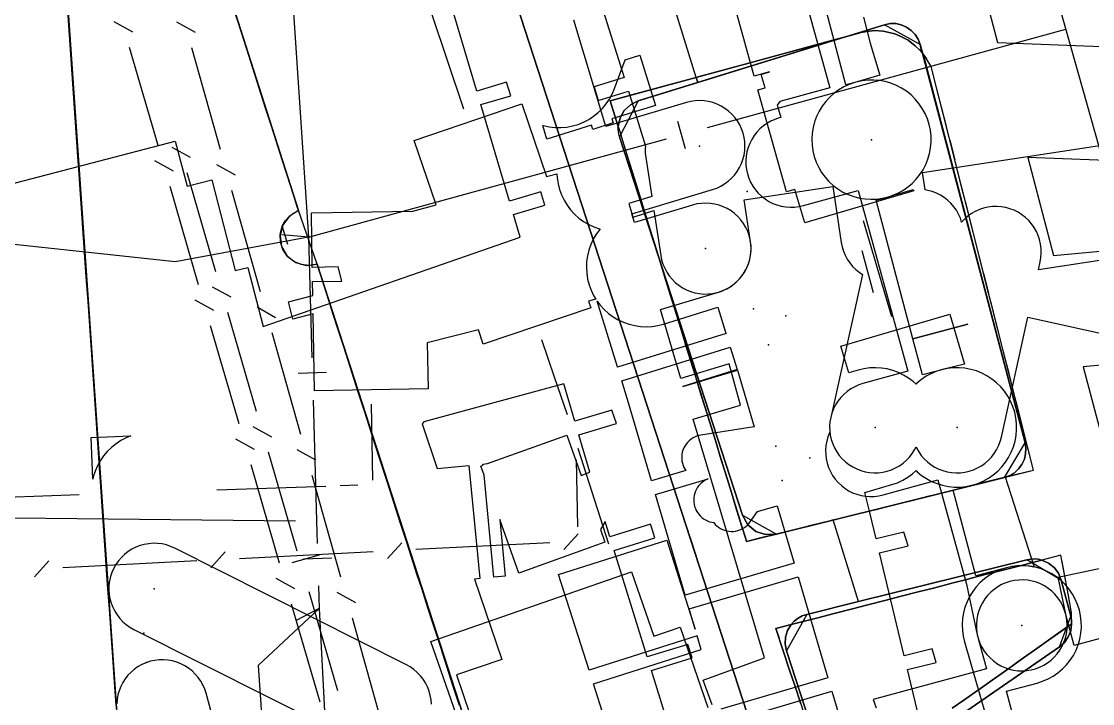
# Model space of a CAD drawing. Header units: metres. Extents: x 17314 to 17509, y 13897 to 14299.
# Drawn here: x 17381.72 to 17419.44, y 14227.08 to 14251.09 of the extents above; entities that cross this region are included whole.
import ezdxf

# ---------------------------------------------------------------- set-up
doc = ezdxf.new("R2010")
doc.units = ezdxf.units.M
for name, color, linetype in [('BOUNDARY', 7, 'Continuous'), ('BUSH', 7, 'Continuous'), ('CURB', 7, 'Continuous'), ('ELECTR_CABLE', 7, 'Continuous'), ('ELECTR_CABLE_COMM', 7, 'Continuous'), ('GAS', 7, 'Continuous'), ('GRASS', 7, 'Continuous'), ('GROUND', 7, 'Continuous'), ('HEAT', 7, 'Continuous'), ('ROAD', 7, 'Continuous'), ('SEWER', 7, 'Continuous'), ('SIDEWALK_PATH', 7, 'Continuous'), ('TREE', 7, 'Continuous'), ('WATER_PIPELINE', 7, 'Continuous')]:
    doc.layers.add(name, color=color, linetype=linetype)

msp = doc.modelspace()

# ---------------------------------------------------------------- linework, layer by layer
at = {"layer": 'BOUNDARY'}
msp.add_lwpolyline([(17354.819, 14225.812), (17354.744, 14227.602), (17356.184, 14227.664), (17356.112, 14230.775), (17352.437, 14230.617), (17351.417, 14254.305), (17335.629, 14253.746), (17333.927, 14265.148), (17369.437, 14275.633), (17399.273, 14276.208), (17410.364, 14279.62), (17411.779, 14274.606), (17410.106, 14274.181), (17410.915, 14271.007), (17412.669, 14271.453), (17417.139, 14255.614), (17416.118, 14255.354), (17416.961, 14252.029), (17418.071, 14252.311), (17421.545, 14240.003)], dxfattribs=at)
at = {"layer": 'BUSH'}
for p in [(17407.276, 14245.102), (17407.494, 14240.97), (17408.637, 14240.727), (17408.029, 14239.707), (17408.285, 14236.136), (17409.481, 14235.727), (17408.512, 14234.925), (17386.026, 14229.556), (17386.109, 14228.523)]:
    msp.add_point(p, dxfattribs=at)
at = {"layer": 'CURB'}
for points in [[(17391.243, 14276.053), (17419.249, 14189.909), (17426.518, 14185.972), (17440.803, 14189.825), (17442.918, 14193.503), (17439.867, 14204.813), (17442.189, 14205.439), (17445.992, 14208.546), (17447.13, 14210.82)], [(17412.472, 14250.65), (17412.667, 14250.573)], [(17413.478, 14249.94), (17413.594, 14249.778)], [(17407.203, 14249.59), (17407.888, 14249.776)], [(17402.533, 14248.32), (17403.218, 14248.506)], [(17414.414, 14246.906), (17414.589, 14246.218)], [(17403.504, 14244.908), (17403.295, 14245.586)], [(17391.423, 14244.596), (17391.58, 14244.107)], [(17390.895, 14243.903), (17391.087, 14243.248)], [(17415.604, 14242.215), (17415.779, 14241.526)], [(17392.482, 14241.449), (17392.699, 14240.777)], [(17393.223, 14239.154), (17393.439, 14238.483)], [(17417.248, 14235.263), (17416.559, 14235.092)], [(17384.566, 14234.014), (17384.517, 14234.718)], [(17413.725, 14234.388), (17413.036, 14234.217)], [(17410.202, 14233.514), (17409.513, 14233.343)], [(17405.258, 14232.947), (17405.48, 14232.262)], [(17407.854, 14232.931), (17407.255, 14232.782)], [(17395.444, 14232.271), (17395.661, 14231.599)], [(17418.496, 14231.371), (17418.366, 14232.076)], [(17415.213, 14231.5), (17415.011, 14231.448)], [(17412.169, 14230.717), (17411.475, 14230.538)], [(17418.699, 14230.271), (17418.587, 14230.879)], [(17410.991, 14230.414), (17410.297, 14230.235)], [(17408.287, 14229.718), (17408.399, 14229.378)], [(17417.888, 14229.308), (17418.472, 14229.724)], [(17406.387, 14229.467), (17406.609, 14228.783)], [(17396.555, 14228.829), (17396.772, 14228.158)], [(17416.895, 14228.604), (17417.48, 14229.019)], [(17415.903, 14227.899), (17416.488, 14228.314)], [(17415.303, 14227.473), (17415.496, 14227.61)]]:
    msp.add_lwpolyline(points, dxfattribs=at)
for points in [[(17407.226, 14195.927), (17392.135, 14242.545), (17391.476, 14244.433), (17384.263, 14266.975), (17382.313, 14266.598), (17387.688, 14189.032), (17391.845, 14186.475), (17405.536, 14192.238)], [(17417.06, 14236.261), (17413.37, 14250.273), (17412.107, 14250.974), (17403.438, 14248.293), (17402.782, 14247.028), (17407.114, 14233.704), (17408.306, 14233.043), (17416.334, 14235.036)], [(17417.125, 14232.141), (17409.374, 14230.217), (17408.664, 14228.937), (17409.976, 14224.901), (17411.495, 14224.388), (17418.271, 14229.073), (17418.669, 14230.15), (17418.333, 14231.426)]]:
    msp.add_lwpolyline(points, close=True, dxfattribs=at)
at = {"layer": 'ELECTR_CABLE'}
for points in [[(17411.369, 14251.246), (17411.613, 14250.327), (17411.944, 14249.201), (17411.063, 14248.942), (17410.868, 14248.875), (17410.681, 14248.788), (17410.504, 14248.684), (17410.337, 14248.563), (17410.183, 14248.426), (17410.043, 14248.274), (17409.919, 14248.11), (17409.812, 14247.934), (17409.722, 14247.748), (17409.651, 14247.555), (17409.599, 14247.355), (17409.567, 14247.152), (17409.555, 14246.946), (17409.563, 14246.74), (17409.592, 14246.536), (17409.64, 14246.336), (17409.708, 14246.141), (17409.794, 14245.954), (17409.898, 14245.776), (17410.02, 14245.61), (17410.157, 14245.456), (17410.308, 14245.316), (17410.473, 14245.192), (17410.649, 14245.084), (17410.834, 14244.995), (17411.027, 14244.923), (17411.227, 14244.872), (17411.431, 14244.84), (17411.636, 14244.828), (17411.842, 14244.836), (17412.046, 14244.864), (17412.247, 14244.913), (17413.127, 14245.171), (17413.141, 14245.125), (17409.303, 14243.998), (17408.959, 14245.171), (17408.658, 14245.087), (17407.657, 14248.679), (17407.908, 14248.749), (17407.768, 14249.225), (17408.059, 14249.311), (17407.523, 14249.161), (17406.86, 14251.538)], [(17396.155, 14251.366), (17397.288, 14248.017)], [(17411.363, 14244.081), (17412.356, 14240.7)], [(17411.309, 14243.026), (17411.71, 14241.547)], [(17400.036, 14239.899), (17400.484, 14238.574)], [(17400.484, 14238.574), (17400.939, 14237.248)], [(17394.091, 14234.946), (17394.046, 14237.616)], [(17401.314, 14236.071), (17402.389, 14232.703)], [(17413.791, 14224.65), (17412.921, 14228.276), (17413.931, 14228.519), (17413.793, 14229), (17412.804, 14228.762), (17411.933, 14232.388), (17412.943, 14232.631), (17412.79, 14233.108), (17411.816, 14232.875), (17411.594, 14233.801), (17411.418, 14234.504), (17412.372, 14234.785), (17412.566, 14234.852), (17412.753, 14234.939), (17412.931, 14235.043), (17413.098, 14235.164), (17413.223, 14235.276), (17413.258, 14235.24), (17413.418, 14235.11), (17413.589, 14234.995), (17413.771, 14234.898), (17413.961, 14234.82), (17414.159, 14234.76), (17414.361, 14234.72), (17414.566, 14234.7), (17414.772, 14234.7), (17414.977, 14234.721), (17415.179, 14234.761), (17416.364, 14235.059), (17417.384, 14231.883), (17417.183, 14231.916), (17416.978, 14231.929), (17416.772, 14231.922), (17416.567, 14231.895), (17416.367, 14231.848), (17416.172, 14231.782), (17415.984, 14231.696), (17415.806, 14231.593), (17415.638, 14231.473), (17415.484, 14231.337), (17415.343, 14231.186), (17415.218, 14231.023), (17415.109, 14230.847), (17415.018, 14230.662), (17414.946, 14230.47), (17414.893, 14230.27), (17414.859, 14230.067), (17414.846, 14229.861), (17414.853, 14229.655), (17414.88, 14229.451), (17414.927, 14229.25), (17415.652, 14226.725)], [(17379.903, 14234.299), (17383.749, 14234.433)], [(17388.595, 14234.602), (17392.441, 14234.736)], [(17392.94, 14234.753), (17393.56, 14234.775)], [(17402.938, 14224.407), (17401.863, 14227.775), (17405.658, 14228.986), (17405.516, 14229.465), (17401.711, 14228.251), (17400.636, 14231.619), (17404.447, 14232.835), (17405.447, 14229.7), (17405.238, 14230.41), (17409.075, 14231.54), (17410.122, 14227.988), (17406.348, 14226.877)], [(17406.5, 14226.4), (17410.263, 14227.509), (17411.309, 14223.957)]]:
    msp.add_lwpolyline(points, dxfattribs=at)
for points in [[(17403.499, 14249.902), (17404.046, 14248.133), (17402.514, 14247.659), (17402.558, 14247.522), (17401.844, 14247.292), (17401.798, 14247.437), (17400.225, 14246.95), (17400.076, 14247.431), (17400.105, 14247.422), (17400.306, 14247.379), (17400.511, 14247.357), (17400.717, 14247.354), (17400.923, 14247.372), (17401.125, 14247.41), (17401.323, 14247.468), (17401.514, 14247.545), (17401.697, 14247.64), (17401.87, 14247.753), (17402.03, 14247.882), (17402.178, 14248.026), (17402.31, 14248.184), (17402.427, 14248.354), (17402.526, 14248.534), (17402.607, 14248.724), (17402.984, 14249.742)], [(17392.872, 14242.446), (17391.963, 14242.43), (17391.931, 14244.354), (17395.499, 14244.415), (17396.324, 14244.629), (17395.554, 14246.903), (17399.343, 14248.185), (17400.207, 14245.634), (17400.578, 14245.73), (17400.586, 14245.582), (17400.617, 14245.378), (17400.669, 14245.179), (17400.739, 14244.985), (17400.828, 14244.799), (17400.935, 14244.623), (17401.059, 14244.458), (17401.198, 14244.306), (17401.352, 14244.169), (17401.518, 14244.047), (17401.695, 14243.942), (17401.882, 14243.855), (17402.077, 14243.787), (17402.097, 14243.782), (17402.083, 14243.766), (17401.961, 14243.6), (17401.856, 14243.423), (17401.769, 14243.236), (17401.701, 14243.041), (17401.652, 14242.841), (17401.623, 14242.637), (17401.614, 14242.431), (17401.625, 14242.225), (17401.657, 14242.022), (17401.708, 14241.822), (17401.778, 14241.629), (17401.868, 14241.443), (17401.949, 14241.308), (17401.693, 14241.243), (17401.77, 14241.014), (17397.981, 14239.732), (17397.81, 14240.237), (17396.009, 14239.771), (17396.037, 14238.151), (17392.037, 14238.083), (17391.991, 14240.796), (17391.281, 14240.612), (17391.125, 14241.216), (17391.98, 14241.438), (17391.972, 14241.93), (17393.001, 14241.948)], [(17406.517, 14240.153), (17406.532, 14240.104), (17402.711, 14238.921), (17402.696, 14238.97), (17401.991, 14241.244), (17402.098, 14241.102), (17402.238, 14240.95), (17402.391, 14240.812), (17402.557, 14240.691), (17402.735, 14240.586), (17402.921, 14240.499), (17403.116, 14240.43), (17403.316, 14240.381), (17403.52, 14240.352), (17403.726, 14240.343), (17403.932, 14240.355), (17404.135, 14240.386), (17404.335, 14240.437), (17406.246, 14241.029)], [(17410.578, 14239.657), (17414.416, 14240.784), (17414.931, 14239.029), (17414.155, 14238.834), (17413.957, 14238.774), (17413.767, 14238.695), (17413.585, 14238.598), (17413.414, 14238.483), (17413.255, 14238.352), (17413.224, 14238.321), (17413.126, 14238.411), (17412.962, 14238.535), (17412.786, 14238.643), (17412.601, 14238.732), (17412.407, 14238.804), (17412.208, 14238.855), (17412.004, 14238.887), (17411.798, 14238.899), (17411.593, 14238.891), (17411.388, 14238.863), (17411.188, 14238.814), (17410.854, 14238.716)], [(17403.101, 14237.664), (17402.859, 14238.443), (17406.68, 14239.626), (17406.926, 14238.834), (17405.015, 14238.242), (17406.934, 14238.808), (17407.518, 14236.824), (17405.646, 14236.529), (17405.569, 14236.513), (17405.494, 14236.49), (17405.422, 14236.459), (17405.353, 14236.421), (17405.288, 14236.377), (17405.228, 14236.327), (17405.173, 14236.271), (17405.123, 14236.21), (17405.08, 14236.144), (17405.044, 14236.074), (17405.015, 14236.002), (17404.992, 14235.926), (17404.978, 14235.849), (17404.971, 14235.771), (17404.972, 14235.692), (17404.98, 14235.614), (17404.996, 14235.537), (17405.02, 14235.463), (17405.05, 14235.39), (17405.088, 14235.321), (17405.118, 14235.277), (17403.909, 14234.921)], [(17384.179, 14236.449), (17385.572, 14236.497), (17385.408, 14236.432), (17385.224, 14236.337), (17385.052, 14236.225), (17384.89, 14236.097), (17384.743, 14235.953), (17384.61, 14235.796), (17384.493, 14235.626), (17384.393, 14235.446), (17384.311, 14235.257), (17384.249, 14235.06), (17384.23, 14234.975)], [(17404.05, 14234.441), (17405.897, 14234.985), (17405.893, 14234.984), (17405.822, 14234.951), (17405.754, 14234.911), (17405.691, 14234.865), (17405.632, 14234.812), (17405.579, 14234.755), (17405.532, 14234.692), (17405.491, 14234.625), (17405.457, 14234.554), (17405.43, 14234.48), (17405.41, 14234.404), (17405.398, 14234.327), (17405.394, 14234.248), (17405.397, 14234.17), (17405.408, 14234.092), (17405.426, 14234.016), (17405.452, 14233.942), (17405.485, 14233.871), (17405.525, 14233.803), (17405.571, 14233.74), (17405.623, 14233.681), (17405.681, 14233.628), (17405.744, 14233.581), (17405.811, 14233.54), (17405.882, 14233.506), (17405.955, 14233.478), (17406.031, 14233.459), (17406.101, 14233.448), (17406.103, 14233.446), (17406.154, 14233.386), (17406.211, 14233.332), (17406.272, 14233.284), (17406.339, 14233.242), (17406.409, 14233.206), (17406.482, 14233.178), (17406.558, 14233.157), (17406.635, 14233.144), (17406.713, 14233.138), (17406.792, 14233.14), (17406.87, 14233.149), (17406.946, 14233.166), (17407.021, 14233.191), (17407.093, 14233.223), (17407.161, 14233.261), (17407.225, 14233.306), (17407.285, 14233.358), (17407.339, 14233.414), (17407.387, 14233.476), (17407.64, 14233.835), (17408.338, 14234.04), (17408.934, 14232.02), (17405.097, 14230.889)]]:
    msp.add_lwpolyline(points, close=True, dxfattribs=at)
at = {"layer": 'ELECTR_CABLE_COMM'}
for points in [[(17384.978, 14251.088), (17385.635, 14250.727)], [(17387.844, 14250.698), (17387.19, 14251.065)], [(17385.516, 14250.188), (17386.523, 14246.729)], [(17388.727, 14246.585), (17387.72, 14250.159)], [(17387.679, 14246.295), (17387.022, 14246.656)], [(17386.404, 14246.189), (17387.061, 14245.829)], [(17388.571, 14242.279), (17387.56, 14245.755)], [(17389.257, 14245.68), (17388.603, 14246.046)], [(17386.942, 14245.289), (17387.949, 14241.83)], [(17390.14, 14241.567), (17389.133, 14245.141)], [(17389.109, 14241.378), (17388.452, 14241.739)], [(17387.83, 14241.29), (17388.487, 14240.93)], [(17390.002, 14237.362), (17388.99, 14240.839)], [(17390.67, 14240.662), (17390.016, 14241.028)], [(17388.368, 14240.39), (17389.375, 14236.931)], [(17391.553, 14236.549), (17390.547, 14240.123)], [(17390.54, 14236.461), (17389.883, 14236.822)], [(17389.256, 14236.392), (17389.913, 14236.031)], [(17391.432, 14232.445), (17390.421, 14235.922)], [(17392.084, 14235.644), (17391.43, 14236.01)], [(17401.257, 14235.662), (17401.298, 14233.302)], [(17389.794, 14235.491), (17390.801, 14232.033)], [(17392.967, 14231.531), (17391.96, 14235.105)], [(17401.323, 14233.053), (17400.821, 14232.497)], [(17395.11, 14232.735), (17394.607, 14232.179)], [(17400.323, 14232.737), (17395.607, 14232.495)], [(17388.896, 14232.418), (17388.394, 14231.861)], [(17394.109, 14232.419), (17389.394, 14232.178)], [(17382.682, 14232.1), (17382.18, 14231.543)], [(17387.896, 14232.101), (17383.18, 14231.86)], [(17390.682, 14231.493), (17391.339, 14231.132)], [(17392.862, 14227.528), (17391.851, 14231.005)], [(17393.497, 14230.626), (17392.843, 14230.992)], [(17391.22, 14230.592), (17392.227, 14227.134)], [(17394.38, 14226.513), (17393.374, 14230.087)]]:
    msp.add_lwpolyline(points, dxfattribs=at)
at = {"layer": 'GAS'}
for points in [[(17380.198, 14245.07), (17387.137, 14246.875), (17387.551, 14245.286), (17388.419, 14245.512), (17389.25, 14242.319), (17389.687, 14242.433), (17390.229, 14240.351), (17399.283, 14243.495), (17399.048, 14244.288), (17400.156, 14244.617), (17400.007, 14245.095), (17398.905, 14244.768), (17397.897, 14248.161), (17398.952, 14248.474), (17398.804, 14248.952), (17397.755, 14248.64), (17396.747, 14252.033)], [(17402.21, 14251.464), (17402.943, 14249.113), (17401.885, 14248.783), (17402.027, 14248.304), (17403.092, 14248.636), (17403.696, 14246.7), (17403.688, 14246.614), (17403.689, 14246.457), (17403.705, 14246.301), (17403.914, 14244.933), (17403.104, 14244.68), (17403.244, 14244.208), (17403.294, 14244.216), (17403.991, 14244.432), (17404.232, 14242.852), (17404.264, 14242.698), (17404.31, 14242.548), (17404.371, 14242.403), (17404.445, 14242.265), (17404.533, 14242.135), (17404.633, 14242.014), (17404.745, 14241.903), (17404.866, 14241.804), (17404.997, 14241.717), (17405.136, 14241.644), (17405.282, 14241.585), (17405.432, 14241.54), (17405.586, 14241.51), (17405.742, 14241.495), (17405.9, 14241.496), (17406.056, 14241.512), (17406.21, 14241.543), (17406.36, 14241.589), (17406.504, 14241.65), (17406.643, 14241.725), (17406.773, 14241.813), (17406.894, 14241.913), (17407.004, 14242.024), (17407.103, 14242.146), (17407.19, 14242.277), (17407.263, 14242.416), (17407.323, 14242.561), (17407.368, 14242.712), (17407.398, 14242.866), (17407.412, 14243.022), (17407.412, 14243.179), (17407.395, 14243.335), (17407.17, 14244.808), (17410.288, 14245.284), (17410.59, 14243.307), (17410.621, 14243.153), (17410.667, 14243.003), (17410.728, 14242.859), (17410.803, 14242.72), (17410.891, 14242.59), (17410.991, 14242.469), (17411.102, 14242.359), (17411.224, 14242.26), (17411.341, 14242.183), (17410.218, 14237.148), (17410.192, 14236.993), (17410.18, 14236.836), (17410.184, 14236.679), (17410.204, 14236.524), (17410.238, 14236.37), (17410.288, 14236.221), (17410.352, 14236.078), (17410.429, 14235.941), (17410.52, 14235.813), (17410.623, 14235.694), (17410.737, 14235.586), (17410.861, 14235.49), (17410.993, 14235.406), (17411.134, 14235.336), (17411.28, 14235.279), (17411.432, 14235.238), (17411.586, 14235.211), (17411.743, 14235.2), (17411.9, 14235.204), (17412.056, 14235.223), (17412.209, 14235.258), (17412.358, 14235.308), (17412.501, 14235.371), (17412.638, 14235.449), (17412.766, 14235.54), (17412.885, 14235.642), (17412.993, 14235.756), (17413.089, 14235.88), (17413.173, 14236.013), (17413.223, 14236.112), (17413.24, 14236.074), (17413.318, 14235.937), (17413.409, 14235.809), (17413.512, 14235.691), (17413.626, 14235.583), (17413.75, 14235.486), (17413.883, 14235.403), (17414.023, 14235.333), (17414.17, 14235.277), (17414.321, 14235.235), (17414.476, 14235.209), (17414.633, 14235.198), (17414.79, 14235.202), (17414.945, 14235.222), (17415.098, 14235.257), (17415.247, 14235.307), (17415.391, 14235.371), (17415.527, 14235.448), (17415.655, 14235.539), (17415.774, 14235.642), (17415.882, 14235.756), (17415.978, 14235.88), (17416.061, 14236.013), (17416.132, 14236.154), (17416.188, 14236.3), (17416.229, 14236.452), (17417.164, 14240.678), (17422.317, 14239.538)], [(17420.762, 14242.84), (17417.533, 14242.346), (17417.596, 14242.63), (17417.622, 14242.785), (17417.633, 14242.942), (17417.629, 14243.099), (17417.609, 14243.254), (17417.575, 14243.408), (17417.525, 14243.557), (17417.461, 14243.7), (17417.383, 14243.836), (17417.292, 14243.964), (17417.189, 14244.083), (17417.075, 14244.191), (17416.951, 14244.287), (17416.818, 14244.371), (17416.678, 14244.441), (17416.531, 14244.497), (17416.379, 14244.538), (17416.225, 14244.565), (17416.068, 14244.576), (17415.911, 14244.571), (17415.755, 14244.552), (17415.602, 14244.517), (17415.453, 14244.467), (17415.31, 14244.403), (17415.174, 14244.325), (17415.045, 14244.234), (17414.927, 14244.131), (17414.828, 14244.027), (17414.784, 14244.161), (17414.72, 14244.304), (17414.642, 14244.441), (17414.552, 14244.569), (17414.449, 14244.688), (17414.335, 14244.796), (17414.211, 14244.892), (17414.079, 14244.976), (17413.938, 14245.046), (17413.792, 14245.103), (17413.64, 14245.144), (17413.544, 14245.161), (17413.451, 14245.768), (17420.308, 14246.817)], [(17405.067, 14224.488), (17403.902, 14228.24), (17405.335, 14228.684), (17405.187, 14229.162), (17403.754, 14228.718), (17402.59, 14232.47), (17404.023, 14232.915), (17403.929, 14233.218), (17403.87, 14233.391), (17402.442, 14232.948), (17402.275, 14233.484), (17402.106, 14233.208), (17402.268, 14232.756), (17399.239, 14231.673), (17398.566, 14233.556), (17398.758, 14231.566), (17398.355, 14231.527), (17398.009, 14235.115), (17397.893, 14235.44), (17397.975, 14235.469), (17397.971, 14235.508), (17398.127, 14235.523), (17400.921, 14236.522), (17401.426, 14235.11), (17401.741, 14235.222), (17401.349, 14236.543), (17402.672, 14236.936), (17402.511, 14237.41), (17401.206, 14237.023), (17400.819, 14238.327), (17395.887, 14236.991), (17395.826, 14236.925), (17396.358, 14235.353), (17397.474, 14235.46), (17397.857, 14231.479), (17397.675, 14231.461), (17398.633, 14228.631), (17397.041, 14228.092), (17397.758, 14225.974)], [(17396.156, 14227.053), (17396.144, 14227.21), (17396.118, 14227.365), (17396.076, 14227.516), (17396.019, 14227.662), (17395.948, 14227.803), (17395.864, 14227.935), (17395.768, 14228.059), (17395.66, 14228.173), (17395.541, 14228.275), (17395.412, 14228.366), (17395.276, 14228.443), (17387.116, 14232.548), (17386.972, 14232.611), (17386.823, 14232.661), (17386.67, 14232.695), (17386.514, 14232.714), (17386.357, 14232.718), (17386.201, 14232.706), (17386.046, 14232.68), (17385.895, 14232.638), (17385.748, 14232.581), (17385.608, 14232.51), (17385.475, 14232.426), (17385.351, 14232.33), (17385.238, 14232.222), (17385.135, 14232.103), (17385.045, 14231.974), (17384.968, 14231.838), (17384.904, 14231.694), (17384.855, 14231.545), (17384.82, 14231.392), (17384.801, 14231.236), (17384.797, 14231.079), (17384.809, 14230.922), (17384.836, 14230.768), (17384.878, 14230.616), (17384.934, 14230.47), (17385.005, 14230.33), (17385.089, 14230.197), (17385.186, 14230.073), (17385.294, 14229.959), (17385.413, 14229.857), (17385.541, 14229.767), (17385.678, 14229.689), (17392.853, 14226.079)], [(17424.023, 14230.531), (17418.792, 14229.126), (17418.491, 14230.244), (17418.443, 14230.394), (17418.38, 14230.538), (17418.304, 14230.675), (17418.215, 14230.804), (17418.113, 14230.924), (17418, 14231.033), (17417.877, 14231.131), (17417.745, 14231.216), (17417.605, 14231.287), (17417.459, 14231.345), (17417.308, 14231.388), (17417.154, 14231.416), (17416.997, 14231.429), (17416.84, 14231.426), (17416.684, 14231.408), (17416.531, 14231.375), (17416.381, 14231.327), (17416.237, 14231.264), (17416.1, 14231.188), (17415.971, 14231.098), (17415.851, 14230.997), (17415.742, 14230.884), (17415.645, 14230.761), (17415.56, 14230.629), (17415.488, 14230.489), (17415.43, 14230.343), (17415.387, 14230.192), (17415.359, 14230.038), (17415.347, 14229.881), (17415.349, 14229.724), (17415.367, 14229.568), (17415.401, 14229.415), (17415.701, 14228.296), (17411.715, 14227.226), (17411.82, 14226.925)], [(17388.504, 14226.395), (17388.221, 14227.439), (17388.173, 14227.588), (17388.11, 14227.732), (17388.033, 14227.869), (17387.944, 14227.998), (17387.842, 14228.117), (17387.729, 14228.226), (17387.605, 14228.324), (17387.473, 14228.408), (17387.333, 14228.48), (17387.187, 14228.537), (17387.036, 14228.58), (17386.882, 14228.607), (17386.725, 14228.62), (17386.568, 14228.617), (17386.412, 14228.598), (17386.259, 14228.565), (17386.109, 14228.516), (17385.965, 14228.454), (17385.828, 14228.377), (17385.699, 14228.287), (17385.58, 14228.185), (17385.471, 14228.072), (17385.374, 14227.949), (17385.289, 14227.817), (17385.218, 14227.677), (17385.16, 14227.531), (17385.118, 14227.38), (17385.09, 14227.225), (17385.078, 14227.069)]]:
    msp.add_lwpolyline(points, dxfattribs=at)
at = {"layer": 'GRASS'}
for points in [[(17382.324, 14266.547), (17385.536, 14220.129)], [(17397.142, 14227.01), (17396.926, 14227.682), (17396.772, 14228.158), (17396.555, 14228.829), (17396.402, 14229.305), (17396.185, 14229.976), (17396.032, 14230.452), (17395.815, 14231.124), (17395.661, 14231.599), (17395.444, 14232.271), (17395.291, 14232.747), (17395.074, 14233.418), (17394.921, 14233.894), (17394.704, 14234.565), (17394.55, 14235.041), (17394.334, 14235.713), (17394.18, 14236.188), (17393.963, 14236.86), (17393.81, 14237.336), (17393.593, 14238.007), (17393.439, 14238.483), (17393.223, 14239.154), (17393.069, 14239.63), (17392.852, 14240.301), (17392.699, 14240.777), (17392.482, 14241.449), (17392.329, 14241.925), (17392.129, 14242.543), (17391.847, 14242.496), (17391.568, 14242.53), (17391.31, 14242.639), (17391.088, 14242.82), (17390.927, 14243.056), (17390.84, 14243.323), (17390.831, 14243.603), (17390.902, 14243.88), (17391.013, 14244.08), (17391.142, 14244.227), (17391.298, 14244.346), (17391.476, 14244.433), (17391.423, 14244.596), (17391.271, 14245.072), (17391.055, 14245.744), (17390.903, 14246.22), (17390.687, 14246.892), (17390.535, 14247.368), (17390.319, 14248.04), (17390.167, 14248.516), (17389.43, 14250.814), (17389.213, 14251.49)], [(17414.496, 14226.915), (17414.908, 14227.199), (17415.303, 14227.473), (17415.496, 14227.61), (17415.903, 14227.899), (17416.488, 14228.314), (17416.895, 14228.604), (17417.48, 14229.019), (17417.888, 14229.308), (17418.501, 14229.744), (17418.702, 14229.874), (17418.701, 14229.944), (17418.695, 14230.013), (17418.685, 14230.082), (17418.669, 14230.15), (17418.333, 14231.426), (17418.237, 14231.663), (17418.086, 14231.866), (17417.889, 14232.024), (17417.654, 14232.128), (17417.368, 14232.055), (17416.884, 14231.93), (17416.189, 14231.751), (17415.705, 14231.627), (17415.213, 14231.5), (17415.011, 14231.448), (17414.527, 14231.324), (17413.832, 14231.145), (17413.348, 14231.02), (17412.654, 14230.842), (17412.169, 14230.717), (17411.475, 14230.538), (17410.991, 14230.414), (17410.297, 14230.235), (17409.812, 14230.111), (17408.822, 14229.856), (17408.698, 14229.646), (17408.629, 14229.416), (17408.617, 14229.176), (17408.664, 14228.937), (17409.976, 14224.901)], [(17412.856, 14225.328), (17418.271, 14229.073), (17418.449, 14229.23), (17418.583, 14229.422), (17418.669, 14229.639), (17418.702, 14229.874), (17418.501, 14229.744), (17417.888, 14229.308), (17417.48, 14229.019), (17416.895, 14228.604), (17416.488, 14228.314), (17415.903, 14227.899), (17415.496, 14227.61), (17415.303, 14227.473), (17414.908, 14227.199), (17414.496, 14226.915)]]:
    msp.add_lwpolyline(points, dxfattribs=at)
for points in [[(17412.107, 14250.974), (17410.74, 14250.551), (17411.289, 14250.7), (17411.474, 14250.736), (17411.767, 14250.767), (17412.068, 14250.742), (17412.271, 14250.706), (17412.472, 14250.65), (17412.667, 14250.573), (17412.949, 14250.43), (17413.197, 14250.236), (17413.346, 14250.093), (17413.426, 14250), (17413.37, 14250.273), (17413.299, 14250.462), (17413.192, 14250.632), (17413.054, 14250.777), (17412.888, 14250.893), (17412.702, 14250.972), (17412.506, 14251.013), (17412.306, 14251.014)], [(17407.114, 14233.704), (17407.297, 14233.373), (17407.58, 14233.139), (17407.927, 14233.023), (17408.306, 14233.043), (17416.334, 14235.036), (17416.521, 14235.103), (17416.69, 14235.204), (17416.835, 14235.337), (17416.953, 14235.497), (17417.037, 14235.677), (17417.083, 14235.868), (17417.091, 14236.065), (17417.06, 14236.261), (17413.448, 14249.974), (17413.346, 14250.093), (17413.197, 14250.236), (17412.949, 14250.43), (17412.667, 14250.573), (17412.472, 14250.65), (17412.271, 14250.706), (17412.068, 14250.742), (17411.767, 14250.767), (17411.474, 14250.736), (17411.289, 14250.7), (17410.778, 14250.561), (17403.438, 14248.293), (17403.163, 14248.159), (17402.946, 14247.954), (17402.799, 14247.695), (17402.735, 14247.396), (17402.789, 14247.22), (17402.937, 14246.742), (17403.147, 14246.064), (17403.295, 14245.586), (17403.504, 14244.908), (17403.652, 14244.43), (17403.862, 14243.752), (17404.01, 14243.274), (17404.152, 14242.815)], [(17412.169, 14230.717), (17412.654, 14230.842), (17413.348, 14231.02), (17413.832, 14231.145), (17414.527, 14231.324), (17415.011, 14231.448), (17415.213, 14231.5), (17415.705, 14231.627), (17416.189, 14231.751), (17416.884, 14231.93), (17417.368, 14232.055), (17417.654, 14232.128), (17417.524, 14232.158), (17417.391, 14232.171), (17417.257, 14232.165), (17417.125, 14232.141), (17411.2, 14230.67), (17409.374, 14230.217), (17409.214, 14230.163), (17409.067, 14230.083), (17408.935, 14229.98), (17408.822, 14229.856), (17409.812, 14230.111), (17410.297, 14230.235), (17410.991, 14230.414), (17411.475, 14230.538)]]:
    msp.add_lwpolyline(points, close=True, dxfattribs=at)
at = {"layer": 'GROUND'}
for points in [[(17387.751, 14256.074), (17391.476, 14244.433), (17391.142, 14244.227), (17390.92, 14243.921), (17390.826, 14243.554), (17390.881, 14243.166), (17391.08, 14242.829), (17391.381, 14242.6), (17391.746, 14242.499), (17392.135, 14242.545), (17407.226, 14195.927)], [(17385.052, 14227.004), (17385.017, 14227.502), (17384.983, 14228.001), (17384.934, 14228.705), (17384.899, 14229.203), (17384.851, 14229.907), (17384.816, 14230.406), (17384.767, 14231.11), (17384.732, 14231.609), (17384.684, 14232.312), (17384.649, 14232.811), (17384.6, 14233.515), (17384.566, 14234.014), (17384.517, 14234.718), (17384.482, 14235.216), (17384.433, 14235.92), (17384.399, 14236.419), (17384.35, 14237.123), (17384.315, 14237.622), (17384.266, 14238.325), (17384.232, 14238.824), (17384.183, 14239.528), (17384.148, 14240.027), (17384.099, 14240.731), (17384.065, 14241.23), (17384.016, 14241.933), (17383.981, 14242.432), (17383.933, 14243.136), (17383.898, 14243.635), (17383.849, 14244.339), (17383.815, 14244.837), (17383.766, 14245.541), (17383.731, 14246.04), (17383.723, 14246.156), (17383.085, 14255.414)], [(17409.976, 14224.901), (17408.664, 14228.937), (17408.617, 14229.176), (17408.629, 14229.416), (17408.698, 14229.646), (17408.822, 14229.856), (17408.935, 14229.98), (17409.067, 14230.083), (17409.214, 14230.163), (17409.374, 14230.217), (17411.2, 14230.67), (17417.125, 14232.141), (17417.257, 14232.165), (17417.391, 14232.171), (17417.524, 14232.158), (17417.654, 14232.128), (17417.889, 14232.024), (17418.086, 14231.866), (17418.237, 14231.663), (17418.333, 14231.426), (17418.669, 14230.15), (17418.685, 14230.082), (17418.695, 14230.013), (17418.701, 14229.944), (17418.702, 14229.874), (17418.669, 14229.639), (17418.583, 14229.422), (17418.449, 14229.23), (17418.271, 14229.073), (17412.856, 14225.328)]]:
    msp.add_lwpolyline(points, dxfattribs=at)
msp.add_lwpolyline([(17404.152, 14242.815), (17402.782, 14247.028), (17402.757, 14247.118), (17402.741, 14247.21), (17402.734, 14247.303), (17402.735, 14247.396), (17402.799, 14247.695), (17402.946, 14247.954), (17403.163, 14248.159), (17403.438, 14248.293), (17405.537, 14248.942), (17410.74, 14250.551), (17412.107, 14250.974), (17412.306, 14251.014), (17412.506, 14251.013), (17412.702, 14250.972), (17412.888, 14250.893), (17413.054, 14250.777), (17413.192, 14250.632), (17413.299, 14250.462), (17413.37, 14250.273), (17413.445, 14249.986), (17413.478, 14249.94), (17417.06, 14236.261), (17417.091, 14236.065), (17417.083, 14235.868), (17417.037, 14235.677), (17416.953, 14235.497), (17416.835, 14235.337), (17416.69, 14235.204), (17416.521, 14235.103), (17416.334, 14235.036), (17408.306, 14233.043), (17408.089, 14233.031), (17407.927, 14233.023), (17407.72, 14233.092), (17407.58, 14233.139), (17407.395, 14233.291), (17407.297, 14233.373), (17407.114, 14233.704)], close=True, dxfattribs=at)
at = {"layer": 'HEAT'}
for points in [[(17423.322, 14277.03), (17411.231, 14274.248), (17410.334, 14278.146), (17411.052, 14278.311), (17408.332, 14279.78), (17416.091, 14250.345), (17422.204, 14250.115)], [(17418.651, 14219.053), (17416.404, 14227.513), (17417.485, 14227.8), (17417.681, 14227.862), (17417.87, 14227.944), (17418.051, 14228.044), (17418.221, 14228.161), (17418.378, 14228.294), (17418.522, 14228.441), (17418.65, 14228.603), (17418.762, 14228.775), (17418.857, 14228.959), (17418.933, 14229.15), (17418.99, 14229.348), (17419.027, 14229.551), (17419.045, 14229.756), (17419.042, 14229.962), (17419.019, 14230.167), (17418.975, 14230.369), (17418.913, 14230.565), (17418.831, 14230.754), (17418.732, 14230.934), (17418.615, 14231.104), (17418.482, 14231.262), (17418.334, 14231.405), (17418.173, 14231.534), (17418, 14231.646), (17417.817, 14231.74), (17417.625, 14231.817), (17417.427, 14231.874), (17417.225, 14231.911), (17417.019, 14231.928), (17416.813, 14231.925), (17416.608, 14231.902), (17416.407, 14231.859), (17415.326, 14231.572), (17414.526, 14234.587), (17415.206, 14234.768), (17415.402, 14234.83), (17415.591, 14234.912), (17415.772, 14235.012), (17415.942, 14235.129), (17416.099, 14235.262), (17416.243, 14235.409), (17416.371, 14235.571), (17416.483, 14235.743), (17416.578, 14235.927), (17416.654, 14236.118), (17416.711, 14236.316), (17416.748, 14236.519), (17416.766, 14236.724), (17416.763, 14236.93), (17416.74, 14237.135), (17416.696, 14237.337), (17416.634, 14237.533), (17416.552, 14237.722), (17416.453, 14237.902), (17416.336, 14238.072), (17416.203, 14238.23), (17416.055, 14238.373), (17415.894, 14238.502), (17415.721, 14238.614), (17415.538, 14238.708), (17415.346, 14238.785), (17415.148, 14238.842), (17414.946, 14238.879), (17414.74, 14238.896), (17414.534, 14238.893), (17414.329, 14238.87), (17414.128, 14238.827), (17413.448, 14238.647), (17413.11, 14239.919), (17415.043, 14240.432), (17413.109, 14239.922), (17411.823, 14244.8), (17412.19, 14244.897), (17412.387, 14244.959), (17412.576, 14245.04), (17412.757, 14245.14), (17412.926, 14245.256), (17413.084, 14245.389), (17413.228, 14245.536), (17413.357, 14245.697), (17413.469, 14245.87), (17413.564, 14246.053), (17413.641, 14246.244), (17413.698, 14246.442), (17413.736, 14246.645), (17413.753, 14246.85), (17413.751, 14247.056), (17413.728, 14247.261), (17413.685, 14247.463), (17413.623, 14247.659), (17413.542, 14247.849), (17413.443, 14248.029), (17413.326, 14248.199), (17413.193, 14248.357), (17413.046, 14248.501), (17412.885, 14248.63), (17412.712, 14248.742), (17412.529, 14248.837), (17412.338, 14248.913), (17412.14, 14248.971), (17411.937, 14249.008), (17411.732, 14249.026), (17411.526, 14249.024), (17411.321, 14249.001), (17411.12, 14248.958), (17410.752, 14248.861), (17407.183, 14262.4)], [(17422.091, 14246.116), (17417.157, 14246.302), (17418.067, 14242.849), (17421.22, 14243.141)], [(17421.497, 14239.15), (17419.105, 14238.928), (17428.074, 14205.154)]]:
    msp.add_lwpolyline(points, dxfattribs=at)
at = {"layer": 'ROAD'}
for points in [[(17427.039, 14179.381), (17425.172, 14185.768), (17423.233, 14186.016), (17421.517, 14186.847), (17420.147, 14188.174), (17419.249, 14189.909), (17397.299, 14257.426), (17387.751, 14256.074), (17391.476, 14244.433), (17391.142, 14244.227), (17390.92, 14243.921), (17390.826, 14243.554), (17390.881, 14243.166), (17391.08, 14242.829), (17391.381, 14242.6), (17391.746, 14242.499), (17392.135, 14242.545), (17407.226, 14195.927), (17407.366, 14194.81), (17407.099, 14193.753), (17406.473, 14192.861), (17405.536, 14192.238), (17397.417, 14188.82), (17399.951, 14175.782)], [(17385.052, 14227.004), (17385.017, 14227.502), (17384.983, 14228.001), (17384.934, 14228.705), (17384.899, 14229.203), (17384.851, 14229.907), (17384.816, 14230.406), (17384.767, 14231.11), (17384.732, 14231.609), (17384.684, 14232.312), (17384.649, 14232.811), (17384.6, 14233.515), (17384.566, 14234.014), (17384.517, 14234.718), (17384.482, 14235.216), (17384.433, 14235.92), (17384.399, 14236.419), (17384.35, 14237.123), (17384.315, 14237.622), (17384.266, 14238.325), (17384.232, 14238.824), (17384.183, 14239.528), (17384.148, 14240.027), (17384.099, 14240.731), (17384.065, 14241.23), (17384.016, 14241.933), (17383.981, 14242.432), (17383.933, 14243.136), (17383.898, 14243.635), (17383.849, 14244.339), (17383.815, 14244.837), (17383.766, 14245.541), (17383.731, 14246.04), (17383.723, 14246.156), (17383.085, 14255.414)]]:
    msp.add_lwpolyline(points, dxfattribs=at)
at = {"layer": 'SEWER'}
for points in [[(17408.441, 14255.078), (17410.186, 14248.751), (17408.428, 14248.266), (17408.334, 14248.144), (17408.464, 14247.707), (17408.404, 14247.691), (17408.255, 14247.642), (17408.111, 14247.578), (17407.974, 14247.501), (17407.846, 14247.41), (17407.727, 14247.308), (17407.618, 14247.194), (17407.522, 14247.071), (17407.438, 14246.938), (17407.367, 14246.798), (17407.31, 14246.652), (17407.268, 14246.5), (17407.241, 14246.346), (17407.23, 14246.189), (17407.233, 14246.032), (17407.252, 14245.876), (17407.287, 14245.723), (17407.336, 14245.574), (17407.399, 14245.43), (17407.477, 14245.293), (17407.567, 14245.165), (17407.669, 14245.046), (17407.783, 14244.938), (17407.907, 14244.841), (17408.039, 14244.757), (17408.179, 14244.686), (17408.326, 14244.629), (17408.477, 14244.587), (17408.632, 14244.56), (17408.788, 14244.549), (17408.945, 14244.552), (17409.101, 14244.572), (17409.254, 14244.606), (17411.182, 14245.138), (17412.936, 14238.778), (17411.354, 14238.342), (17411.205, 14238.293), (17411.062, 14238.229), (17410.925, 14238.152), (17410.797, 14238.062), (17410.678, 14237.959), (17410.569, 14237.846), (17410.473, 14237.722), (17410.388, 14237.589), (17410.318, 14237.449), (17410.261, 14237.303), (17410.219, 14237.151), (17410.192, 14236.997), (17410.18, 14236.84), (17410.184, 14236.683), (17410.19, 14236.639), (17410.176, 14236.612), (17410.119, 14236.466), (17410.077, 14236.314), (17410.05, 14236.16), (17410.039, 14236.003), (17410.042, 14235.846), (17410.061, 14235.69), (17410.096, 14235.537), (17410.145, 14235.388), (17410.208, 14235.244), (17410.286, 14235.107), (17410.376, 14234.979), (17410.478, 14234.86), (17410.592, 14234.752), (17410.716, 14234.655), (17410.848, 14234.571), (17410.988, 14234.5), (17411.135, 14234.443), (17411.286, 14234.401), (17411.441, 14234.374), (17411.597, 14234.363), (17411.754, 14234.366), (17411.91, 14234.386), (17412.063, 14234.42), (17413.991, 14234.952), (17415.004, 14231.281), (17415.38, 14229.499), (17415.42, 14229.347), (17415.475, 14229.2), (17415.544, 14229.058), (17415.626, 14228.925), (17415.721, 14228.8), (17415.828, 14228.685), (17415.946, 14228.581), (17416.073, 14228.489), (17416.209, 14228.41), (17416.351, 14228.344), (17416.5, 14228.293), (17416.653, 14228.257), (17416.808, 14228.235), (17416.965, 14228.23), (17417.122, 14228.239), (17417.277, 14228.264), (17417.429, 14228.304), (17417.576, 14228.359), (17417.717, 14228.428), (17417.851, 14228.51), (17417.976, 14228.605), (17418.091, 14228.712), (17418.195, 14228.829), (17418.287, 14228.957), (17418.366, 14229.092), (17418.431, 14229.235), (17418.482, 14229.383), (17418.519, 14229.536), (17418.54, 14229.692), (17418.546, 14229.849), (17418.536, 14230.005), (17418.511, 14230.16), (17418.222, 14231.527), (17423.816, 14232.71)], [(17406.047, 14227.033), (17405.731, 14227.898), (17407.885, 14228.685), (17405.375, 14237.088), (17407.041, 14237.585), (17406.642, 14239.032), (17404.945, 14238.525), (17404.221, 14240.948), (17406.272, 14241.56), (17406.42, 14241.613), (17406.562, 14241.679), (17406.697, 14241.759), (17406.824, 14241.852), (17406.94, 14241.957), (17407.046, 14242.073), (17407.14, 14242.199), (17407.222, 14242.333), (17407.289, 14242.475), (17407.343, 14242.623), (17407.382, 14242.775), (17407.405, 14242.93), (17407.414, 14243.087), (17407.407, 14243.244), (17407.384, 14243.399), (17407.347, 14243.551), (17407.295, 14243.7), (17407.228, 14243.842), (17407.148, 14243.977), (17407.055, 14244.103), (17406.95, 14244.22), (17406.834, 14244.326), (17406.708, 14244.42), (17406.574, 14244.501), (17406.432, 14244.569), (17406.285, 14244.623), (17406.133, 14244.661), (17405.977, 14244.685), (17405.821, 14244.694), (17405.664, 14244.686), (17405.508, 14244.664), (17405.356, 14244.627), (17403.305, 14244.014), (17403.213, 14244.322), (17406.056, 14245.171), (17406.204, 14245.224), (17406.346, 14245.29), (17406.481, 14245.37), (17406.608, 14245.463), (17406.724, 14245.568), (17406.83, 14245.684), (17406.924, 14245.81), (17407.006, 14245.944), (17407.073, 14246.086), (17407.127, 14246.234), (17407.166, 14246.386), (17407.189, 14246.541), (17407.198, 14246.698), (17407.191, 14246.855), (17407.168, 14247.01), (17407.131, 14247.162), (17407.079, 14247.311), (17407.012, 14247.453), (17406.932, 14247.588), (17406.839, 14247.714), (17406.734, 14247.831), (17406.618, 14247.937), (17406.492, 14248.031), (17406.358, 14248.112), (17406.216, 14248.18), (17406.069, 14248.234), (17405.917, 14248.272), (17405.761, 14248.296), (17405.605, 14248.305), (17405.448, 14248.297), (17405.292, 14248.275), (17405.14, 14248.238), (17402.297, 14247.388), (17401.177, 14251.138)], [(17397.123, 14226.431), (17396.139, 14229.265), (17403.203, 14231.718), (17403.991, 14229.447), (17404.911, 14229.767), (17405.895, 14226.933)]]:
    msp.add_lwpolyline(points, dxfattribs=at)
at = {"layer": 'SIDEWALK_PATH'}
for points in [[(17412.669, 14271.453), (17417.139, 14255.614), (17416.118, 14255.354), (17416.961, 14252.029), (17418.071, 14252.311), (17421.545, 14240.003)], [(17397.299, 14257.426), (17419.249, 14189.909)], [(17409.164, 14227.067), (17408.939, 14227.748), (17408.782, 14228.222), (17408.287, 14229.718), (17408.822, 14229.856), (17408.935, 14229.98), (17409.067, 14230.083), (17409.214, 14230.163), (17409.374, 14230.217), (17411.2, 14230.67), (17410.31, 14233.54), (17410.202, 14233.514), (17409.513, 14233.343), (17409.028, 14233.222), (17408.339, 14233.051), (17407.854, 14232.931), (17407.255, 14232.782), (17407.227, 14232.871), (17407.08, 14233.349), (17406.87, 14234.027), (17406.722, 14234.505), (17406.512, 14235.183), (17406.365, 14235.661), (17406.155, 14236.339), (17406.007, 14236.816), (17405.797, 14237.495), (17405.65, 14237.972), (17405.44, 14238.651), (17405.292, 14239.128), (17405.12, 14239.684), (17405.082, 14239.807), (17404.935, 14240.284), (17404.725, 14240.963), (17404.577, 14241.44), (17404.367, 14242.118), (17404.22, 14242.596), (17404.152, 14242.815), (17402.782, 14247.028), (17402.757, 14247.118), (17402.741, 14247.21), (17402.734, 14247.303), (17402.735, 14247.396), (17402.456, 14248.299), (17403.218, 14248.506), (17403.7, 14248.638), (17404.386, 14248.824), (17404.868, 14248.955), (17405.482, 14249.122), (17404.649, 14251.808)], [(17412.856, 14225.328), (17418.271, 14229.073), (17418.449, 14229.23), (17418.583, 14229.422), (17418.669, 14229.639), (17418.702, 14229.874), (17418.699, 14230.271), (17418.587, 14230.879), (17418.496, 14231.371), (17418.325, 14232.301), (17417.654, 14232.128), (17417.524, 14232.158), (17417.391, 14232.171), (17417.257, 14232.165), (17417.125, 14232.141), (17411.2, 14230.67), (17410.31, 14233.54), (17410.687, 14233.634), (17411.377, 14233.805), (17411.862, 14233.926), (17412.551, 14234.097), (17413.036, 14234.217), (17413.725, 14234.388), (17414.21, 14234.509), (17414.899, 14234.68), (17415.385, 14234.8), (17416.074, 14234.971), (17416.559, 14235.092), (17417.361, 14235.291), (17417.092, 14236.351), (17416.969, 14236.835), (17416.795, 14237.523), (17416.672, 14238.008), (17416.497, 14238.696), (17416.374, 14239.181), (17416.2, 14239.869), (17416.077, 14240.354), (17415.902, 14241.042), (17415.779, 14241.526), (17415.604, 14242.215), (17415.481, 14242.699), (17415.307, 14243.387), (17415.184, 14243.872), (17415.009, 14244.56), (17414.886, 14245.045), (17414.712, 14245.733), (17414.589, 14246.218), (17414.414, 14246.906), (17414.291, 14247.39), (17414.116, 14248.078), (17413.994, 14248.563), (17413.756, 14249.499), (17413.594, 14249.778), (17413.445, 14249.986), (17413.37, 14250.273), (17413.299, 14250.462), (17413.192, 14250.632), (17413.054, 14250.777), (17412.888, 14250.893), (17412.702, 14250.972), (17412.506, 14251.013), (17412.306, 14251.014), (17412.107, 14250.974), (17410.74, 14250.551), (17410.295, 14250.43), (17409.562, 14250.231), (17407.203, 14249.59), (17406.721, 14249.458), (17406.036, 14249.272), (17405.553, 14249.141), (17405.482, 14249.122), (17404.649, 14251.808)]]:
    msp.add_lwpolyline(points, dxfattribs=at)
for points in [[(17403.438, 14248.293), (17403.163, 14248.159), (17402.946, 14247.954), (17402.799, 14247.695), (17402.735, 14247.396), (17402.456, 14248.299), (17410.74, 14250.551)], [(17410.74, 14250.551), (17410.295, 14250.43), (17409.562, 14250.231), (17407.203, 14249.59), (17406.721, 14249.458), (17406.036, 14249.272), (17405.553, 14249.141), (17405.482, 14249.122), (17405.537, 14248.942)], [(17407.114, 14233.704), (17404.152, 14242.815), (17407.255, 14232.782), (17417.361, 14235.291), (17413.756, 14249.499), (17413.594, 14249.778), (17413.478, 14249.94), (17417.06, 14236.261), (17417.091, 14236.065), (17417.083, 14235.868), (17417.037, 14235.677), (17416.953, 14235.497), (17416.835, 14235.337), (17416.69, 14235.204), (17416.521, 14235.103), (17416.334, 14235.036), (17408.306, 14233.043), (17407.927, 14233.023), (17407.58, 14233.139), (17407.297, 14233.373)], [(17405.537, 14248.942), (17405.482, 14249.122), (17404.868, 14248.955), (17404.386, 14248.824), (17403.7, 14248.638), (17403.218, 14248.506), (17402.456, 14248.299), (17402.735, 14247.396), (17402.799, 14247.695), (17402.946, 14247.954), (17403.163, 14248.159), (17403.438, 14248.293)], [(17407.114, 14233.704), (17404.152, 14242.815), (17404.22, 14242.596), (17404.367, 14242.118), (17404.577, 14241.44), (17404.725, 14240.963), (17404.935, 14240.284), (17405.082, 14239.807), (17405.12, 14239.684), (17405.292, 14239.128), (17405.44, 14238.651), (17405.65, 14237.972), (17405.797, 14237.495), (17406.007, 14236.816), (17406.155, 14236.339), (17406.365, 14235.661), (17406.512, 14235.183), (17406.722, 14234.505), (17406.87, 14234.027), (17407.08, 14233.349), (17407.227, 14232.871), (17407.255, 14232.782), (17407.854, 14232.931), (17408.306, 14233.043), (17407.927, 14233.023), (17407.58, 14233.139), (17407.297, 14233.373)], [(17418.325, 14232.301), (17417.654, 14232.128), (17417.889, 14232.024), (17418.086, 14231.866), (17418.237, 14231.663), (17418.333, 14231.426), (17418.669, 14230.15), (17418.685, 14230.082), (17418.695, 14230.013), (17418.701, 14229.944), (17418.702, 14229.874), (17418.699, 14230.271), (17418.587, 14230.879), (17418.496, 14231.371)], [(17410.645, 14224.251), (17410.421, 14224.347), (17410.23, 14224.493), (17410.079, 14224.68), (17409.976, 14224.901), (17408.664, 14228.937), (17408.617, 14229.176), (17408.629, 14229.416), (17408.698, 14229.646), (17408.822, 14229.856), (17408.287, 14229.718), (17408.782, 14228.222), (17408.939, 14227.748), (17409.164, 14227.067), (17409.321, 14226.592), (17409.546, 14225.912), (17409.703, 14225.437), (17410.198, 14223.942)]]:
    msp.add_lwpolyline(points, close=True, dxfattribs=at)
at = {"layer": 'TREE'}
for p in [(17411.655, 14246.928), (17405.598, 14246.705), (17405.814, 14243.094), (17411.78, 14236.799), (17414.666, 14236.798), (17386.396, 14231.118), (17416.946, 14229.83)]:
    msp.add_point(p, dxfattribs=at)
at = {"layer": 'WATER_PIPELINE'}
for points in [[(17391.121, 14254.032), (17391.825, 14243.496)], [(17405.882, 14247.357), (17418.492, 14250.821)], [(17404.826, 14247.583), (17405.09, 14246.621)], [(17391.825, 14243.496), (17404.435, 14246.96)], [(17387.137, 14242.625), (17379.267, 14243.467)], [(17391.825, 14243.496), (17387.137, 14242.625)], [(17391.825, 14243.496), (17390.894, 14243.577)], [(17391.825, 14243.496), (17391.948, 14239.253)], [(17392.461, 14238.726), (17391.464, 14238.697)], [(17391.992, 14237.753), (17392.115, 14233.51)], [(17375.97, 14233.677), (17391.365, 14233.506)], [(17392.115, 14233.51), (17392.138, 14232.717)], [(17392.21, 14232.297), (17391.247, 14232.035)], [(17392.651, 14232.19), (17391.654, 14232.161)], [(17392.181, 14231.218), (17392.204, 14230.425)], [(17392.204, 14230.425), (17390.052, 14228.417)], [(17392.204, 14230.425), (17391.375, 14229.994)], [(17392.204, 14230.425), (17392.857, 14217.785)], [(17390.052, 14228.417), (17390.6, 14220.529)]]:
    msp.add_lwpolyline(points, dxfattribs=at)

doc.saveas('drawing.dxf')
